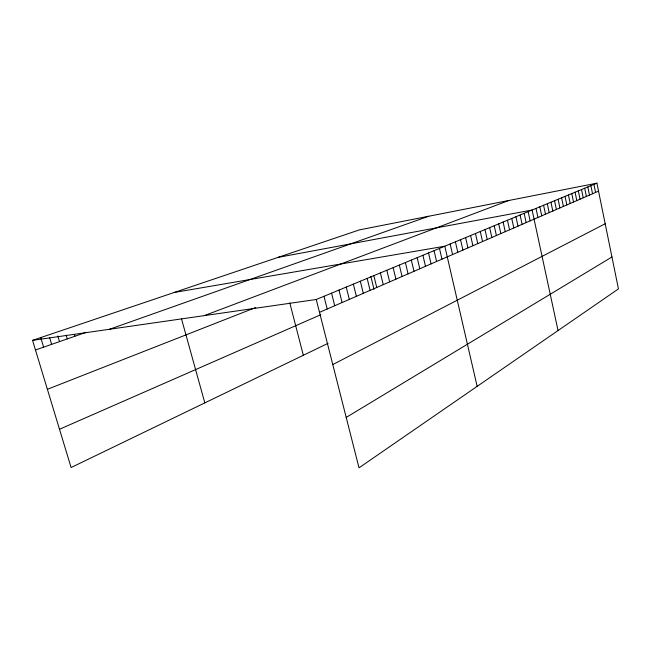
<?xml version="1.0" encoding="UTF-8"?>
<svg xmlns="http://www.w3.org/2000/svg" width="651" height="651" viewBox="0 0 651 651"><rect width="100%" height="100%" fill="white"/><g stroke="black" fill="none" stroke-linecap="round" stroke-linejoin="round"><path stroke-width="0.98" d="M346.21 417.421L611.948 256.99M332.775 364.56L605.178 223.757M328.055 343.321L71.105 467.532L32.55 340.351L359.49 229.86L596.91 183.167L618.45 288.898L359.018 467.833L316.24 299.501L596.91 183.167M59.501 429.261L320.788 314.71M319.511 312.35L598.538 191.158M47.385 389.298L255.77 307.492M204.284 315.621L508.838 200.492M109.482 329.276L428.692 216.254M35.471 349.994L86.127 332.344M278.018 257.397L532.103 210.029L558.045 330.562M174.199 292.478L444.804 246.216L477.142 386.36M32.55 340.351L316.24 299.501M40.728 337.584L43.617 347.162M57.825 335.965L59.518 341.62M49.631 337.714L51.632 344.363M66.158 335.167L67.273 338.911M74.36 334.394L74.906 336.25M181.385 318.396L204.821 402.888M289.785 302.886L303.333 355.267M323.986 296.295L327.201 309.005M331.562 293.153L334.728 305.734M346.251 287.067L349.318 299.403M338.984 290.077L342.1 302.536M353.363 284.113L356.382 296.335M360.329 281.224L363.307 293.324M373.845 275.625L376.742 287.49M370.867 276.472L374.016 289.337M367.156 278.4L370.094 290.379M380.404 272.907L383.252 284.658M393.139 267.626L395.906 279.165M386.832 270.238L389.648 281.883M405.386 262.548L408.079 273.876M399.323 265.063L402.058 276.496M411.334 260.083L413.995 271.312M422.906 255.29L425.494 266.316M417.177 257.666L419.797 268.79M434.054 250.668L436.577 261.499M428.529 252.954L431.084 263.883M439.474 248.422L441.964 259.163M450.142 243.995L452.575 254.557M460.55 239.69L462.91 250.065M455.391 241.822L457.791 252.287M470.583 235.524L472.895 245.728M465.611 237.591L467.947 247.876M480.283 231.504L482.529 241.537M475.474 233.497L477.753 243.612M489.65 227.622L491.847 237.493M485.003 229.551L487.233 239.503M503.117 222.04L505.241 231.675M498.707 223.871L500.855 233.587M494.215 225.734L496.387 235.524M511.735 218.467L513.81 227.956M507.463 220.241L509.562 229.803M520.076 215.009L522.11 224.351M515.942 216.726L517.993 226.141M528.164 211.665L530.15 220.86M524.153 213.325L526.163 222.593M539.817 206.831L541.738 215.823M535.993 208.418L537.938 217.475M550.949 202.217L552.813 211.014M547.296 203.73L549.175 212.592M543.585 205.268L545.489 214.195M561.593 197.806L563.4 206.416M558.094 199.255L559.925 207.929M554.546 200.728L556.393 209.459M571.781 193.583L573.531 202.013M568.429 194.966L570.203 203.462M565.035 196.374L566.826 204.927M581.53 189.539L583.239 197.798M578.324 190.865L580.049 199.182M575.077 192.216L576.81 200.589M590.888 185.665L592.548 193.754M587.812 186.935L589.489 195.088M584.696 188.229L586.38 196.431M593.924 184.404L595.559 192.444"/></g></svg>
